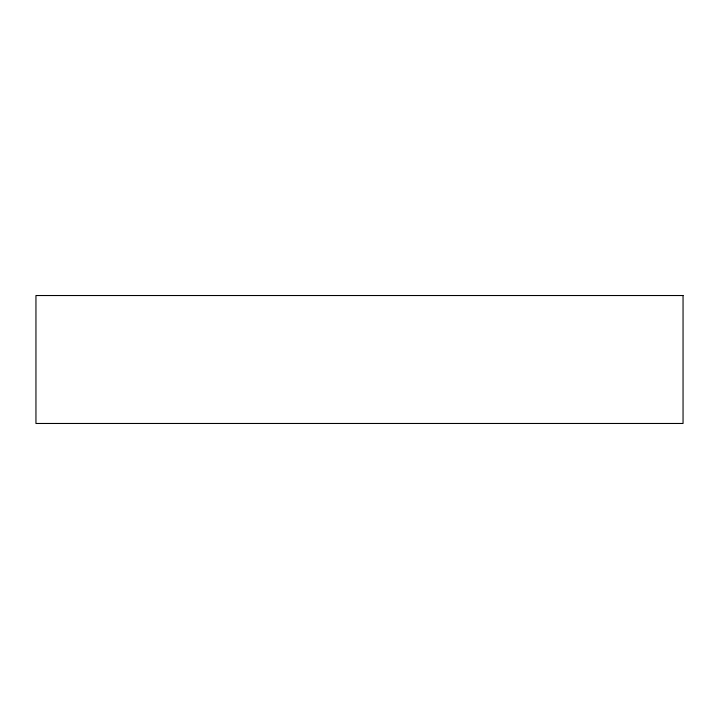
<?xml version="1.0" encoding="UTF-8"?>
<svg xmlns="http://www.w3.org/2000/svg" width="719" height="719" viewBox="0 0 719 719"><rect width="100%" height="100%" fill="white"/><g stroke="black" fill="none" stroke-linecap="round" stroke-linejoin="round"><path stroke-width="1.08" d="M683.05 295.527L35.95 295.527L35.95 423.473L683.05 423.473L683.05 295.527"/></g></svg>
